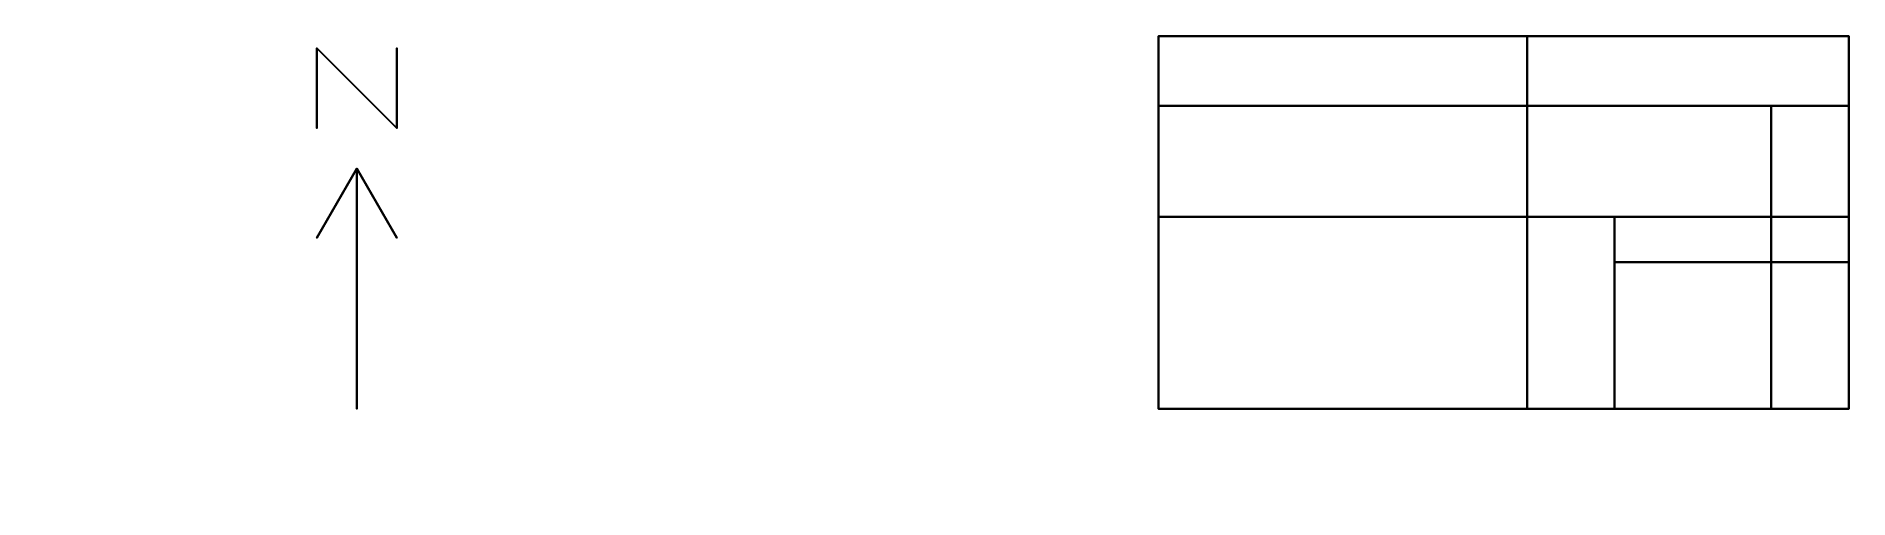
# Model space of a CAD drawing. Header units: metres. Extents: x -22.5 to 0.1, y -1.2 to 4.6.
import ezdxf

# ---------------------------------------------------------------- set-up
doc = ezdxf.new("R2010")
doc.units = ezdxf.units.M

msp = doc.modelspace()

# ---------------------------------------------------------------- linework, layer by layer
at = {"layer": '1', "color": 3}
for points in [[(-19.0047, 4.46554, 0.1), (-19.0047, 4.46554), (-19.0047, 3.46554), (-19.0047, 3.46554, 0.1)], [(-19.0047, 4.46554, 0.1), (-19.0047, 4.46554), (-18.0047, 3.46554), (-18.0047, 3.46554, 0.1)], [(-18.0047, 4.46554, 0.1), (-18.0047, 4.46554), (-18.0047, 3.46554), (-18.0047, 3.46554, 0.1)], [(-18.5047, 2.96554, 0.1), (-18.5047, 2.96554), (-19.0047, 2.09952), (-19.0047, 2.09952, 0.1)], [(-18.5047, 2.96554, 0.1), (-18.5047, 2.96554), (-18.5047, -0.03446), (-18.5047, -0.03446, 0.1)], [(-18.5047, 2.96554, 0.1), (-18.5047, 2.96554), (-18.0047, 2.09952), (-18.0047, 2.09952, 0.1)]]:
    msp.add_3dface(points, dxfattribs=at)
at = {"layer": 'BLOCK1_BATHROOM', "color": 43}
for points in [[(-0.8586, 2.36054, 4.369), (-0.8586, 2.36054), (-2.8126, 2.36054), (-2.8126, 2.36054, 4.369)], [(-2.8126, 2.36054, 4.369), (-2.8126, 2.36054), (-2.8126, -0.03446), (-2.8126, -0.03446, 4.369)], [(-0.8586, 1.79654, 4.369), (-0.8586, 1.79654), (-0.8586, 2.36054), (-0.8586, 2.36054, 4.369)], [(0.1084, 1.79654, 4.369), (0.1084, 1.79654), (-0.8586, 1.79654), (-0.8586, 1.79654, 4.369)], [(0.1084, -0.03446, 4.369), (0.1084, -0.03446), (0.1084, 1.79654), (0.1084, 1.79654, 4.369)], [(-2.8126, -0.03446, 4.369), (-2.8126, -0.03446), (0.1084, -0.03446), (0.1084, -0.03446, 4.369)]]:
    msp.add_3dface(points, dxfattribs=at)
at = {"layer": 'BLOCK1_BATHROOM', "color": 8}
for points in [[(-0.8586, 1.79654), (-2.8126, 1.79654), (-2.8126, 2.36054), (-0.8586, 2.36054)], [(0.1084, -0.03446), (-2.8126, -0.03446), (-2.8126, 1.79654), (0.1084, 1.79654)]]:
    msp.add_3dface(points, dxfattribs=at)
at = {"layer": 'BLOCK1_BATHROOM', "color": 15}
for points in [[(-0.8586, 2.36054, 4.369), (-2.8126, 2.36054, 4.369), (-2.8126, -0.03446, 4.369), (-0.8586, -0.03446, 4.369)], [(0.1084, 1.79654, 4.369), (-0.8586, 1.79654, 4.369), (-0.8586, -0.03446, 4.369), (0.1084, -0.03446, 4.369)]]:
    msp.add_3dface(points, dxfattribs=at)
at = {"layer": 'BLOCK1_CLOSET', "color": 43}
for points in [[(-3.9046, 4.61364, 4.369), (-3.9046, 4.61364), (-3.9046, 3.74564), (-3.9046, 3.74564, 4.369)], [(0.1084, 4.61364, 4.369), (0.1084, 4.61364), (-3.9046, 4.61364), (-3.9046, 4.61364, 4.369)], [(0.1084, 3.74564, 4.369), (0.1084, 3.74564), (0.1084, 4.61364), (0.1084, 4.61364, 4.369)], [(-3.9046, 3.74564, 4.369), (-3.9046, 3.74564), (0.1084, 3.74564), (0.1084, 3.74564, 4.369)]]:
    msp.add_3dface(points, dxfattribs=at)
at = {"layer": 'BLOCK1_CLOSET', "color": 8}
msp.add_3dface([(0.1084, 3.74564), (-3.9046, 3.74564), (-3.9046, 4.61364), (0.1084, 4.61364)], dxfattribs=at)
at = {"layer": 'BLOCK1_CLOSET', "color": 15}
msp.add_3dface([(0.1084, 4.61364, 4.369), (-3.9046, 4.61364, 4.369), (-3.9046, 3.74564, 4.369), (0.1084, 3.74564, 4.369)], dxfattribs=at)
at = {"layer": 'BLOCK1_LIVINGROOM', "color": 43}
for points in [[(-3.9046, 4.61364, 4.369), (-3.9046, 4.61364), (-8.5047, 4.61364), (-8.5047, 4.61364, 4.369)], [(-8.5047, 4.61364, 4.369), (-8.5047, 4.61364), (-8.5047, -0.03446), (-8.5047, -0.03446, 4.369)], [(-3.9046, 3.74564, 4.369), (-3.9046, 3.74564), (-3.9046, 4.61364), (-3.9046, 4.61364, 4.369)], [(0.1084, 3.74564, 4.369), (0.1084, 3.74564), (-3.9046, 3.74564), (-3.9046, 3.74564, 4.369)], [(0.1084, 1.79654, 4.369), (0.1084, 1.79654), (0.1084, 3.74564), (0.1084, 3.74564, 4.369)], [(-2.8126, 2.36054, 4.369), (-2.8126, 2.36054), (-0.8586, 2.36054), (-0.8586, 2.36054, 4.369)], [(-2.8126, -0.03446, 4.369), (-2.8126, -0.03446), (-2.8126, 2.36054), (-2.8126, 2.36054, 4.369)], [(-0.8586, 2.36054, 4.369), (-0.8586, 2.36054), (-0.8586, 1.79654), (-0.8586, 1.79654, 4.369)], [(-0.8586, 1.79654, 4.369), (-0.8586, 1.79654), (0.1084, 1.79654), (0.1084, 1.79654, 4.369)], [(-8.5047, -0.03446, 4.369), (-8.5047, -0.03446), (-2.8126, -0.03446), (-2.8126, -0.03446, 4.369)]]:
    msp.add_3dface(points, dxfattribs=at)
at = {"layer": 'BLOCK1_LIVINGROOM', "color": 8}
for points in [[(-3.9046, 3.74564), (-8.5047, 3.74564), (-8.5047, 4.61364), (-3.9046, 4.61364)], [(0.1084, 2.36054), (-8.5047, 2.36054), (-8.5047, 3.74564), (0.1084, 3.74564)], [(-2.8126, -0.03446), (-8.5047, -0.03446), (-8.5047, 2.36054), (-2.8126, 2.36054)], [(0.1084, 1.79654), (-0.8586, 1.79654), (-0.8586, 2.36054), (0.1084, 2.36054)]]:
    msp.add_3dface(points, dxfattribs=at)
at = {"layer": 'BLOCK1_LIVINGROOM', "color": 15}
for points in [[(-3.9046, 4.61364, 4.369), (-8.5047, 4.61364, 4.369), (-8.5047, -0.03446, 4.369), (-3.9046, -0.03446, 4.369)], [(-0.8586, 3.74564, 4.369), (-3.9046, 3.74564, 4.369), (-3.9046, 2.36054, 4.369), (-0.8586, 2.36054, 4.369)], [(0.1084, 3.74564, 4.369), (-0.8586, 3.74564, 4.369), (-0.8586, 1.79654, 4.369), (0.1084, 1.79654, 4.369)], [(-2.8126, 2.36054, 4.369), (-3.9046, 2.36054, 4.369), (-3.9046, -0.03446, 4.369), (-2.8126, -0.03446, 4.369)]]:
    msp.add_3dface(points, dxfattribs=at)
at = {"layer": 'BLOCK1_LIVINGROOM', "color": 45}
msp.add_3dface([(0.1084, 2.72601, 2.12762), (0.1084, 2.72601, 0.002), (0.1084, 3.64364, 0.002), (0.1084, 3.64364, 2.12762)], dxfattribs=at)
at = {"layer": 'BLOCK1_LIVINGROOM', "color": 143}
msp.add_3dface([(-8.5047, 3.30564, 2.219), (-8.5047, 3.30564, 0.8), (-8.5047, 0.64264, 0.8), (-8.5047, 0.64264, 2.219)], dxfattribs=at)

doc.saveas('drawing.dxf')
